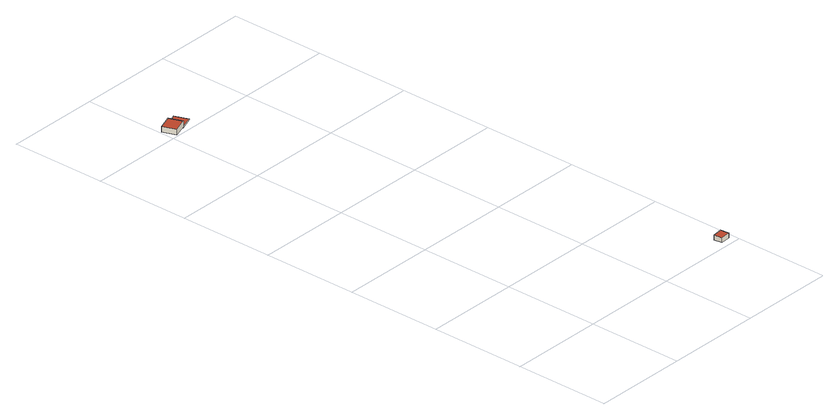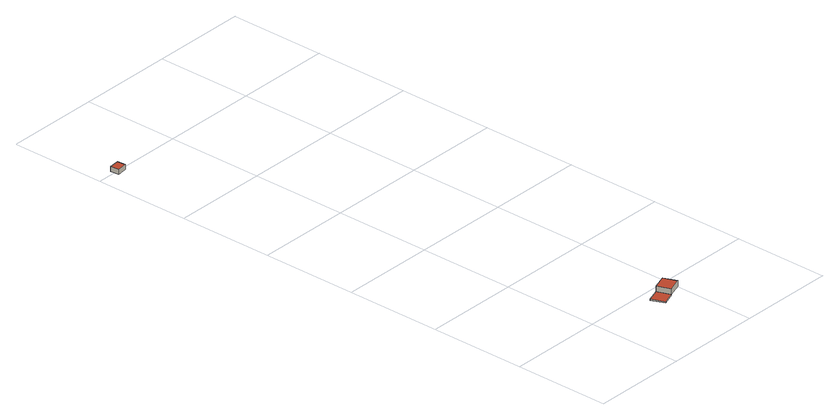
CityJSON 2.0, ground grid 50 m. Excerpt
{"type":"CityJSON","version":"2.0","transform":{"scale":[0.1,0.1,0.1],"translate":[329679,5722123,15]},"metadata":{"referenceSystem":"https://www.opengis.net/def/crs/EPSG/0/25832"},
"CityObjects":{
"building1":{"type":"Building","attributes":{"Geometrietyp2DReferenz":"3000","Gemeindeschluessel":"05170004","function":"31001_3210","roofType":"1000","measuredHeight":2.97},"geometry":[{"type":"Solid","lod":"2","boundaries":[[[[0,1,2,3]],[[4,5,1,0]],[[6,7,5,4]],[[3,2,7,6]],[[4,0,3,6]],[[1,5,7,2]]]],"semantics":{"surfaces":[{"type":"WallSurface"},{"type":"RoofSurface"},{"type":"GroundSurface"}],"values":[[0,0,0,0,1,2]]}}]},
"building2":{"type":"Building","attributes":{"Geometrietyp2DReferenz":"3000","Gemeindeschluessel":"05170004","function":"51009_1610","roofType":"9999","measuredHeight":0.547},"geometry":[{"type":"Solid","lod":"2","boundaries":[[[[8,9,10,11]],[[9,12,13,10]],[[8,14,12,9]],[[11,15,14,8]],[[10,13,15,11]],[[12,14,15,13]]]],"semantics":{"surfaces":[{"type":"RoofSurface"},{"type":"WallSurface"},{"type":"GroundSurface"}],"values":[[0,1,1,1,1,2]]}}]},
"building3":{"type":"Building","attributes":{"Geometrietyp2DReferenz":"3000","Gemeindeschluessel":"05170004","function":"31001_3222","roofType":"1000","measuredHeight":2.57},"address":[{"country":"Germany","locality":"Alpen","thoroughfareNumber":"35","thoroughfareName":"Gester Straße"}],"geometry":[{"type":"Solid","lod":"2","boundaries":[[[[16,17,18,19]],[[20,21,17,16]],[[22,23,21,20]],[[19,18,23,22]],[[20,16,19,22]],[[17,21,23,18]]]],"semantics":{"surfaces":[{"type":"WallSurface"},{"type":"RoofSurface"},{"type":"GroundSurface"}],"values":[[0,0,0,0,1,2]]}}]}
},
"vertices":[
[103,2531,40],[103,2531,10],[77,2600,10],[77,2600,40],[30,2504,40],[30,2504,10],[4,2574,40],[4,2574,10],
[103,2531,11],[172,2555,11],[145,2625,11],[77,2600,11],[172,2555,5],[145,2625,5],[103,2531,5],[77,2600,5],
[884,48,60],[884,48,34],[888,4,34],[888,4,60],[935,53,60],[935,53,34],[940,9,60],[940,9,34]
]}
